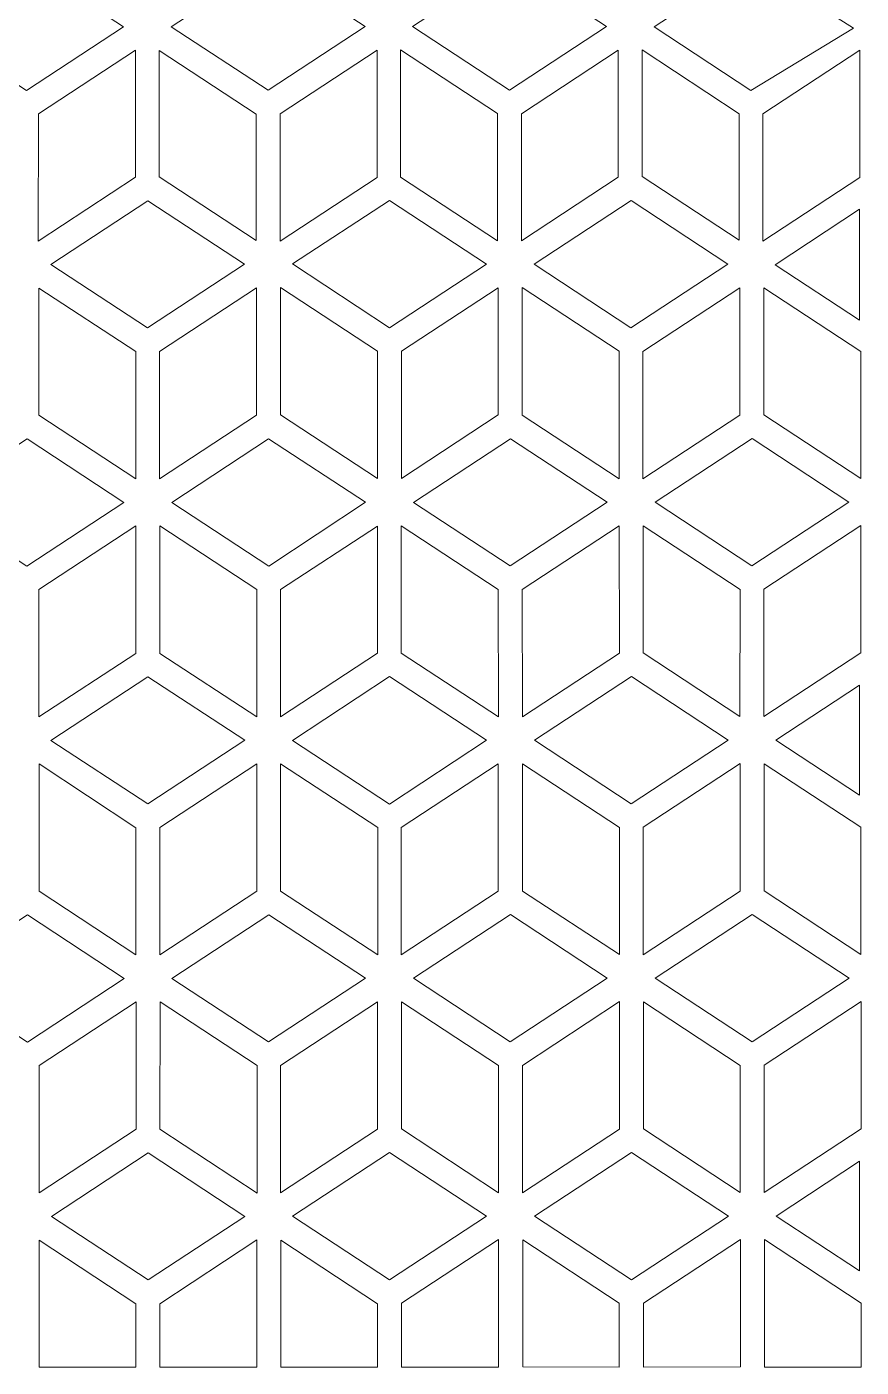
# Model space of a CAD drawing. Header units: centimetres. Extents: x -127 to 127, y -127 to 127.
# Drawn here: x 49.7 to 127.3, y -122.7 to 2 of the extents above; entities that cross this region are included whole.
import ezdxf

# ---------------------------------------------------------------- set-up
doc = ezdxf.new("R2010")
doc.units = ezdxf.units.CM
doc.header["$MEASUREMENT"] = 0
doc.layers.add('layer 1', color=7, linetype='Continuous')

msp = doc.modelspace()

# ---------------------------------------------------------------- linework, layer by layer
at = {"layer": 'layer 1', "color": 114, "lineweight": 9}
for points, knots in [([(49.65063, -3.96532), (49.65063, -3.96532), (40.64848, 1.94912), (40.64848, 1.94912), (40.64848, 1.94912), (40.64848, 1.94912), (49.66773, 7.87479), (49.66773, 7.87479), (49.66773, 7.87479), (49.66773, 7.87479), (58.66992, 1.96035), (58.66992, 1.96035), (58.66992, 1.96035), (58.66992, 1.96035), (49.65063, -3.96532), (49.65063, -3.96532)], [0, 0, 0, 0, 0.2, 0.2, 0.2, 0.2, 0.4, 0.4, 0.4, 0.4, 0.6, 0.6, 0.6, 0.6, 1, 1, 1, 1]), ([(72.13003, -3.94468), (72.13003, -3.94468), (63.12788, 1.96976), (63.12788, 1.96976), (63.12788, 1.96976), (63.12788, 1.96976), (72.14713, 7.89543), (72.14713, 7.89543), (72.14713, 7.89543), (72.14713, 7.89543), (81.14932, 1.98098), (81.14932, 1.98098), (81.14932, 1.98098), (81.14932, 1.98098), (72.13003, -3.94468), (72.13003, -3.94468)], [0, 0, 0, 0, 0.2, 0.2, 0.2, 0.2, 0.4, 0.4, 0.4, 0.4, 0.6, 0.6, 0.6, 0.6, 1, 1, 1, 1]), ([(94.5805, -3.9222), (94.5805, -3.9222), (103.58265, 1.99224), (103.58265, 1.99224), (103.58265, 1.99224), (103.58265, 1.99224), (94.5634, 7.91791), (94.5634, 7.91791), (94.5634, 7.91791), (94.5634, 7.91791), (85.56122, 2.00346), (85.56122, 2.00346), (85.56122, 2.00346), (85.56122, 2.00346), (94.5805, -3.9222), (94.5805, -3.9222)], [0, 0, 0, 0, 0.2, 0.2, 0.2, 0.2, 0.4, 0.4, 0.4, 0.4, 0.6, 0.6, 0.6, 0.6, 1, 1, 1, 1]), ([(117.01498, -3.94982), (117.01498, -3.94982), (108.01283, 1.96463), (108.01283, 1.96463), (108.01283, 1.96463), (108.01283, 1.96463), (117.03207, 7.89029), (117.03207, 7.89029), (117.03207, 7.89029), (117.03207, 7.89029), (126.56256, 1.83849), (126.56256, 1.83849), (126.56256, 1.83849), (126.56256, 1.83849), (117.01498, -3.94982), (117.01498, -3.94982)], [0, 0, 0, 0, 0.2, 0.2, 0.2, 0.2, 0.4, 0.4, 0.4, 0.4, 0.6, 0.6, 0.6, 0.6, 1, 1, 1, 1]), ([(50.74713, -17.98975), (50.74713, -17.98975), (59.80366, -12.03961), (59.80366, -12.03961), (59.80366, -12.03961), (59.80366, -12.03961), (59.80366, -0.21424), (59.80366, -0.21424), (59.80366, -0.21424), (59.80366, -0.21424), (50.78439, -6.13992), (50.78439, -6.13992), (50.78439, -6.13992), (50.78439, -6.13992), (50.74713, -17.98975), (50.74713, -17.98975)], [0, 0, 0, 0, 0.2, 0.2, 0.2, 0.2, 0.4, 0.4, 0.4, 0.4, 0.6, 0.6, 0.6, 0.6, 1, 1, 1, 1]), ([(62.01119, -12.0063), (62.01119, -12.0063), (62.01119, -0.23487), (62.01119, -0.23487), (62.01119, -0.23487), (62.01119, -0.23487), (71.01338, -6.14932), (71.01338, -6.14932), (71.01338, -6.14932), (71.01338, -6.14932), (71.02767, -17.9301), (71.02767, -17.9301), (71.02767, -17.9301), (71.02767, -17.9301), (62.01119, -12.0063), (62.01119, -12.0063)], [0, 0, 0, 0, 0.2, 0.2, 0.2, 0.2, 0.4, 0.4, 0.4, 0.4, 0.6, 0.6, 0.6, 0.6, 1, 1, 1, 1]), ([(82.26877, -0.203), (82.26877, -0.203), (73.2495, -6.12869), (73.2495, -6.12869), (73.2495, -6.12869), (73.2495, -6.12869), (73.24951, -17.98008), (73.24951, -17.98008), (73.24951, -17.98008), (73.24951, -17.98008), (82.26877, -12.05438), (82.26877, -12.05438), (82.26877, -12.05438), (82.26877, -12.05438), (82.26877, -0.203), (82.26877, -0.203)], [0, 0, 0, 0, 0.2, 0.2, 0.2, 0.2, 0.4, 0.4, 0.4, 0.4, 0.6, 0.6, 0.6, 0.6, 1, 1, 1, 1]), ([(84.44176, -0.18052), (84.44176, -0.18052), (93.46103, -6.10621), (93.46103, -6.10621), (93.46103, -6.10621), (93.46103, -6.10621), (93.46102, -17.9576), (93.46102, -17.9576), (93.46102, -17.9576), (93.46102, -17.9576), (84.44176, -12.0319), (84.44176, -12.0319), (84.44176, -12.0319), (84.44176, -12.0319), (84.44176, -0.18052), (84.44176, -0.18052)], [0, 0, 0, 0, 0.2, 0.2, 0.2, 0.2, 0.4, 0.4, 0.4, 0.4, 0.6, 0.6, 0.6, 0.6, 1, 1, 1, 1]), ([(95.68286, -6.11744), (95.68286, -6.11744), (104.68504, -0.20297), (104.68504, -0.20297), (104.68504, -0.20297), (104.68504, -0.20297), (104.68504, -12.0319), (104.68504, -12.0319), (104.68504, -12.0319), (104.68504, -12.0319), (95.68286, -17.94637), (95.68286, -17.94637), (95.68286, -17.94637), (95.68286, -17.94637), (95.68286, -6.11744), (95.68286, -6.11744)], [0, 0, 0, 0, 0.2, 0.2, 0.2, 0.2, 0.4, 0.4, 0.4, 0.4, 0.6, 0.6, 0.6, 0.6, 1, 1, 1, 1]), ([(115.92614, -17.89174), (115.92614, -17.89174), (115.92614, -6.11744), (115.92614, -6.11744), (115.92614, -6.11744), (115.92614, -6.11744), (106.90687, -0.19176), (106.90687, -0.19176), (106.90687, -0.19176), (106.90687, -0.19176), (106.90687, -11.96609), (106.90687, -11.96609), (106.90687, -11.96609), (106.90687, -11.96609), (115.92614, -17.89174), (115.92614, -17.89174)], [0, 0, 0, 0, 0.2, 0.2, 0.2, 0.2, 0.4, 0.4, 0.4, 0.4, 0.6, 0.6, 0.6, 0.6, 1, 1, 1, 1]), ([(127.15372, -0.20813), (127.15372, -0.20813), (118.13445, -6.13382), (118.13445, -6.13382), (118.13445, -6.13382), (118.13445, -6.13382), (118.13446, -17.98521), (118.13446, -17.98521), (118.13446, -17.98521), (118.13446, -17.98521), (127.15372, -12.05951), (127.15372, -12.05951), (127.15372, -12.05951), (127.15372, -12.05951), (127.15372, -0.20813), (127.15372, -0.20813)], [0, 0, 0, 0, 0.2, 0.2, 0.2, 0.2, 0.4, 0.4, 0.4, 0.4, 0.6, 0.6, 0.6, 0.6, 1, 1, 1, 1]), ([(60.91567, -26.05737), (60.91567, -26.05737), (51.91352, -20.14292), (51.91352, -20.14292), (51.91352, -20.14292), (51.91352, -20.14292), (60.93277, -14.21726), (60.93277, -14.21726), (60.93277, -14.21726), (60.93277, -14.21726), (69.93496, -20.1317), (69.93496, -20.1317), (69.93496, -20.1317), (69.93496, -20.1317), (60.91567, -26.05737), (60.91567, -26.05737)], [0, 0, 0, 0, 0.2, 0.2, 0.2, 0.2, 0.4, 0.4, 0.4, 0.4, 0.6, 0.6, 0.6, 0.6, 1, 1, 1, 1]), ([(83.42154, -26.02944), (83.42154, -26.02944), (92.42369, -20.11499), (92.42369, -20.11499), (92.42369, -20.11499), (92.42369, -20.11499), (83.40444, -14.18933), (83.40444, -14.18933), (83.40444, -14.18933), (83.40444, -14.18933), (74.40225, -20.10377), (74.40225, -20.10377), (74.40225, -20.10377), (74.40225, -20.10377), (83.42154, -26.02944), (83.42154, -26.02944)], [0, 0, 0, 0, 0.2, 0.2, 0.2, 0.2, 0.4, 0.4, 0.4, 0.4, 0.6, 0.6, 0.6, 0.6, 1, 1, 1, 1]), ([(105.85873, -26.04831), (105.85873, -26.04831), (96.85658, -20.13386), (96.85658, -20.13386), (96.85658, -20.13386), (96.85658, -20.13386), (105.87583, -14.2082), (105.87583, -14.2082), (105.87583, -14.2082), (105.87583, -14.2082), (114.87802, -20.12264), (114.87802, -20.12264), (114.87802, -20.12264), (114.87802, -20.12264), (105.85873, -26.04831), (105.85873, -26.04831)], [0, 0, 0, 0, 0.2, 0.2, 0.2, 0.2, 0.4, 0.4, 0.4, 0.4, 0.6, 0.6, 0.6, 0.6, 1, 1, 1, 1]), ([(127.11949, -25.33687), (127.11949, -25.33687), (119.25391, -20.1692), (119.25391, -20.1692), (119.25391, -20.1692), (119.25391, -20.1692), (127.11946, -15.00149), (127.11946, -15.00149), (127.11946, -15.00149), (127.11946, -15.00149), (127.11949, -25.33687), (127.11949, -25.33687)], [0, 0, 0, 0, 0.25, 0.25, 0.25, 0.25, 0.5, 0.5, 0.5, 0.5, 1, 1, 1, 1]), ([(59.81332, -28.2526), (59.81332, -28.2526), (50.81113, -22.33813), (50.81113, -22.33813), (50.81113, -22.33813), (50.81113, -22.33813), (50.81113, -34.16706), (50.81113, -34.16706), (50.81113, -34.16706), (50.81113, -34.16706), (59.81332, -40.08153), (59.81332, -40.08153), (59.81332, -40.08153), (59.81332, -40.08153), (59.81332, -28.2526), (59.81332, -28.2526)], [0, 0, 0, 0, 0.2, 0.2, 0.2, 0.2, 0.4, 0.4, 0.4, 0.4, 0.6, 0.6, 0.6, 0.6, 1, 1, 1, 1]), ([(71.05441, -22.31568), (71.05441, -22.31568), (62.03514, -28.24137), (62.03514, -28.24137), (62.03514, -28.24137), (62.03514, -28.24137), (62.03515, -40.09276), (62.03515, -40.09276), (62.03515, -40.09276), (62.03515, -40.09276), (71.05441, -34.16706), (71.05441, -34.16706), (71.05441, -34.16706), (71.05441, -34.16706), (71.05441, -22.31568), (71.05441, -22.31568)], [0, 0, 0, 0, 0.2, 0.2, 0.2, 0.2, 0.4, 0.4, 0.4, 0.4, 0.6, 0.6, 0.6, 0.6, 1, 1, 1, 1]), ([(73.2828, -22.28775), (73.2828, -22.28775), (82.30207, -28.21344), (82.30207, -28.21344), (82.30207, -28.21344), (82.30207, -28.21344), (82.30206, -40.06483), (82.30206, -40.06483), (82.30206, -40.06483), (82.30206, -40.06483), (73.2828, -34.13913), (73.2828, -34.13913), (73.2828, -34.13913), (73.2828, -34.13913), (73.2828, -22.28775), (73.2828, -22.28775)], [0, 0, 0, 0, 0.2, 0.2, 0.2, 0.2, 0.4, 0.4, 0.4, 0.4, 0.6, 0.6, 0.6, 0.6, 1, 1, 1, 1]), ([(84.52389, -28.22467), (84.52389, -28.22467), (93.52608, -22.3102), (93.52608, -22.3102), (93.52608, -22.3102), (93.52608, -22.3102), (93.52608, -34.13913), (93.52608, -34.13913), (93.52608, -34.13913), (93.52608, -34.13913), (84.52389, -40.0536), (84.52389, -40.0536), (84.52389, -40.0536), (84.52389, -40.0536), (84.52389, -28.22467), (84.52389, -28.22467)], [0, 0, 0, 0, 0.2, 0.2, 0.2, 0.2, 0.4, 0.4, 0.4, 0.4, 0.6, 0.6, 0.6, 0.6, 1, 1, 1, 1]), ([(104.76719, -40.07948), (104.76719, -40.07948), (104.76718, -28.22467), (104.76718, -28.22467), (104.76718, -28.22467), (104.76718, -28.22467), (95.74791, -22.29899), (95.74791, -22.29899), (95.74791, -22.29899), (95.74791, -22.29899), (95.74791, -34.15383), (95.74791, -34.15383), (95.74791, -34.15383), (95.74791, -34.15383), (104.76719, -40.07948), (104.76719, -40.07948)], [0, 0, 0, 0, 0.2, 0.2, 0.2, 0.2, 0.4, 0.4, 0.4, 0.4, 0.6, 0.6, 0.6, 0.6, 1, 1, 1, 1]), ([(115.99747, -22.30662), (115.99747, -22.30662), (106.9782, -28.23231), (106.9782, -28.23231), (106.9782, -28.23231), (106.9782, -28.23231), (106.97821, -40.0837), (106.97821, -40.0837), (106.97821, -40.0837), (106.97821, -40.0837), (115.99747, -34.158), (115.99747, -34.158), (115.99747, -34.158), (115.99747, -34.158), (115.99747, -22.30662), (115.99747, -22.30662)], [0, 0, 0, 0, 0.2, 0.2, 0.2, 0.2, 0.4, 0.4, 0.4, 0.4, 0.6, 0.6, 0.6, 0.6, 1, 1, 1, 1]), ([(118.21929, -34.14674), (118.21929, -34.14674), (127.22148, -40.06119), (127.22148, -40.06119), (127.22148, -40.06119), (127.22148, -40.06119), (127.22148, -28.23231), (127.22148, -28.23231), (127.22148, -28.23231), (127.22148, -28.23231), (118.21929, -22.31785), (118.21929, -22.31785), (118.21929, -22.31785), (118.21929, -22.31785), (118.21929, -34.14674), (118.21929, -34.14674)], [0, 0, 0, 0, 0.2, 0.2, 0.2, 0.2, 0.4, 0.4, 0.4, 0.4, 0.6, 0.6, 0.6, 0.6, 1, 1, 1, 1]), ([(49.70122, -48.20865), (49.70122, -48.20865), (40.69907, -42.29421), (40.69907, -42.29421), (40.69907, -42.29421), (40.69907, -42.29421), (49.71831, -36.36854), (49.71831, -36.36854), (49.71831, -36.36854), (49.71831, -36.36854), (58.7205, -42.28299), (58.7205, -42.28299), (58.7205, -42.28299), (58.7205, -42.28299), (49.70122, -48.20865), (49.70122, -48.20865)], [0, 0, 0, 0, 0.2, 0.2, 0.2, 0.2, 0.4, 0.4, 0.4, 0.4, 0.6, 0.6, 0.6, 0.6, 1, 1, 1, 1]), ([(72.18343, -48.20865), (72.18343, -48.20865), (81.18261, -42.24882), (81.18261, -42.24882), (81.18261, -42.24882), (81.18261, -42.24882), (72.16633, -36.36854), (72.16633, -36.36854), (72.16633, -36.36854), (72.16633, -36.36854), (63.16415, -42.28299), (63.16415, -42.28299), (63.16415, -42.28299), (63.16415, -42.28299), (72.18343, -48.20865), (72.18343, -48.20865)], [0, 0, 0, 0, 0.2, 0.2, 0.2, 0.2, 0.4, 0.4, 0.4, 0.4, 0.6, 0.6, 0.6, 0.6, 1, 1, 1, 1]), ([(94.64428, -48.19959), (94.64428, -48.19959), (85.64213, -42.28515), (85.64213, -42.28515), (85.64213, -42.28515), (85.64213, -42.28515), (94.66137, -36.35948), (94.66137, -36.35948), (94.66137, -36.35948), (94.66137, -36.35948), (103.66356, -42.27393), (103.66356, -42.27393), (103.66356, -42.27393), (103.66356, -42.27393), (94.64428, -48.19959), (94.64428, -48.19959)], [0, 0, 0, 0, 0.2, 0.2, 0.2, 0.2, 0.4, 0.4, 0.4, 0.4, 0.6, 0.6, 0.6, 0.6, 1, 1, 1, 1]), ([(117.09985, -48.18209), (117.09985, -48.18209), (108.0977, -42.26766), (108.0977, -42.26766), (108.0977, -42.26766), (108.0977, -42.26766), (117.11694, -36.34201), (117.11694, -36.34201), (117.11694, -36.34201), (117.11694, -36.34201), (126.11911, -42.25645), (126.11911, -42.25645), (126.11911, -42.25645), (126.11911, -42.25645), (117.09985, -48.18209), (117.09985, -48.18209)], [0, 0, 0, 0, 0.2, 0.2, 0.2, 0.2, 0.4, 0.4, 0.4, 0.4, 0.6, 0.6, 0.6, 0.6, 1, 1, 1, 1]), ([(50.82068, -62.24404), (50.82068, -62.24404), (50.82068, -50.39266), (50.82068, -50.39266), (50.82068, -50.39266), (50.82068, -50.39266), (59.82287, -44.4782), (59.82287, -44.4782), (59.82287, -44.4782), (59.82287, -44.4782), (59.82287, -56.32958), (59.82287, -56.32958), (59.82287, -56.32958), (59.82287, -56.32958), (50.82068, -62.24404), (50.82068, -62.24404)], [0, 0, 0, 0, 0.2, 0.2, 0.2, 0.2, 0.4, 0.4, 0.4, 0.4, 0.6, 0.6, 0.6, 0.6, 1, 1, 1, 1]), ([(71.07683, -62.22998), (71.07683, -62.22998), (62.06178, -56.32958), (62.06178, -56.32958), (62.06178, -56.32958), (62.06178, -56.32958), (62.06178, -44.4782), (62.06178, -44.4782), (62.06178, -44.4782), (62.06178, -44.4782), (71.06396, -50.39266), (71.06396, -50.39266), (71.06396, -50.39266), (71.06396, -50.39266), (71.07683, -62.22998), (71.07683, -62.22998)], [0, 0, 0, 0, 0.2, 0.2, 0.2, 0.2, 0.4, 0.4, 0.4, 0.4, 0.6, 0.6, 0.6, 0.6, 1, 1, 1, 1]), ([(73.28579, -50.40389), (73.28579, -50.40389), (82.28798, -44.48942), (82.28798, -44.48942), (82.28798, -44.48942), (82.28798, -44.48942), (82.28798, -56.31835), (82.28798, -56.31835), (82.28798, -56.31835), (82.28798, -56.31835), (73.28579, -62.23282), (73.28579, -62.23282), (73.28579, -62.23282), (73.28579, -62.23282), (73.28579, -50.40389), (73.28579, -50.40389)], [0, 0, 0, 0, 0.2, 0.2, 0.2, 0.2, 0.4, 0.4, 0.4, 0.4, 0.6, 0.6, 0.6, 0.6, 1, 1, 1, 1]), ([(93.53238, -62.23496), (93.53238, -62.23496), (93.52907, -50.40389), (93.52907, -50.40389), (93.52907, -50.40389), (93.52907, -50.40389), (84.5098, -44.47821), (84.5098, -44.47821), (84.5098, -44.47821), (84.5098, -44.47821), (84.50981, -56.30713), (84.50981, -56.30713), (84.50981, -56.30713), (84.50981, -56.30713), (93.53238, -62.23496), (93.53238, -62.23496)], [0, 0, 0, 0, 0.2, 0.2, 0.2, 0.2, 0.4, 0.4, 0.4, 0.4, 0.6, 0.6, 0.6, 0.6, 1, 1, 1, 1]), ([(95.76375, -62.23499), (95.76375, -62.23499), (104.78301, -56.30929), (104.78301, -56.30929), (104.78301, -56.30929), (104.78301, -56.30929), (104.77347, -44.45167), (104.77347, -44.45167), (104.77347, -44.45167), (104.77347, -44.45167), (95.7542, -50.37735), (95.7542, -50.37735), (95.7542, -50.37735), (95.7542, -50.37735), (95.76375, -62.23499), (95.76375, -62.23499)], [0, 0, 0, 0, 0.2, 0.2, 0.2, 0.2, 0.4, 0.4, 0.4, 0.4, 0.6, 0.6, 0.6, 0.6, 1, 1, 1, 1]), ([(115.99748, -62.20628), (115.99748, -62.20628), (106.9953, -56.29181), (106.9953, -56.29181), (106.9953, -56.29181), (106.9953, -56.29181), (106.9953, -44.46288), (106.9953, -44.46288), (106.9953, -44.46288), (106.9953, -44.46288), (116.00702, -50.3836), (116.00702, -50.3836), (116.00702, -50.3836), (116.00702, -50.3836), (115.99748, -62.20628), (115.99748, -62.20628)], [0, 0, 0, 0, 0.2, 0.2, 0.2, 0.2, 0.4, 0.4, 0.4, 0.4, 0.6, 0.6, 0.6, 0.6, 1, 1, 1, 1]), ([(127.23858, -44.44043), (127.23858, -44.44043), (118.21931, -50.36612), (118.21931, -50.36612), (118.21931, -50.36612), (118.21931, -50.36612), (118.21932, -62.21751), (118.21932, -62.21751), (118.21932, -62.21751), (118.21932, -62.21751), (127.23858, -56.29181), (127.23858, -56.29181), (127.23858, -56.29181), (127.23858, -56.29181), (127.23858, -44.44043), (127.23858, -44.44043)], [0, 0, 0, 0, 0.2, 0.2, 0.2, 0.2, 0.4, 0.4, 0.4, 0.4, 0.6, 0.6, 0.6, 0.6, 1, 1, 1, 1]), ([(51.94017, -64.42802), (51.94017, -64.42802), (60.95942, -58.50235), (60.95942, -58.50235), (60.95942, -58.50235), (60.95942, -58.50235), (69.96161, -64.4168), (69.96161, -64.4168), (69.96161, -64.4168), (69.96161, -64.4168), (60.94232, -70.34246), (60.94232, -70.34246), (60.94232, -70.34246), (60.94232, -70.34246), (51.94017, -64.42802), (51.94017, -64.42802)], [0, 0, 0, 0, 0.2, 0.2, 0.2, 0.2, 0.4, 0.4, 0.4, 0.4, 0.6, 0.6, 0.6, 0.6, 1, 1, 1, 1]), ([(92.43983, -64.41939), (92.43983, -64.41939), (83.42075, -58.49359), (83.42075, -58.49359), (83.42075, -58.49359), (83.42075, -58.49359), (74.38815, -64.42805), (74.38815, -64.42805), (74.38815, -64.42805), (74.38815, -64.42805), (83.40743, -70.35369), (83.40743, -70.35369), (83.40743, -70.35369), (83.40743, -70.35369), (92.43983, -64.41939), (92.43983, -64.41939)], [0, 0, 0, 0, 0.2, 0.2, 0.2, 0.2, 0.4, 0.4, 0.4, 0.4, 0.6, 0.6, 0.6, 0.6, 1, 1, 1, 1]), ([(105.90244, -58.49329), (105.90244, -58.49329), (114.90465, -64.40772), (114.90465, -64.40772), (114.90465, -64.40772), (114.90465, -64.40772), (105.88538, -70.3334), (105.88538, -70.3334), (105.88538, -70.3334), (105.88538, -70.3334), (96.88321, -64.41898), (96.88321, -64.41898), (96.88321, -64.41898), (96.88321, -64.41898), (105.90244, -58.49329), (105.90244, -58.49329)], [0, 0, 0, 0, 0.2, 0.2, 0.2, 0.2, 0.4, 0.4, 0.4, 0.4, 0.6, 0.6, 0.6, 0.6, 1, 1, 1, 1]), ([(127.11947, -69.51341), (127.11947, -69.51341), (119.33877, -64.4015), (119.33877, -64.4015), (119.33877, -64.4015), (119.33877, -64.4015), (127.11947, -59.28954), (127.11947, -59.28954), (127.11947, -59.28954), (127.11947, -59.28954), (127.11947, -69.51341), (127.11947, -69.51341)], [0, 0, 0, 0, 0.25, 0.25, 0.25, 0.25, 0.5, 0.5, 0.5, 0.5, 1, 1, 1, 1]), ([(59.83997, -72.56477), (59.83997, -72.56477), (50.83778, -66.62323), (50.83778, -66.62323), (50.83778, -66.62323), (50.83778, -66.62323), (50.83778, -78.45215), (50.83778, -78.45215), (50.83778, -78.45215), (50.83778, -78.45215), (59.83997, -84.36662), (59.83997, -84.36662), (59.83997, -84.36662), (59.83997, -84.36662), (59.83997, -72.56477), (59.83997, -72.56477)], [0, 0, 0, 0, 0.2, 0.2, 0.2, 0.2, 0.4, 0.4, 0.4, 0.4, 0.6, 0.6, 0.6, 0.6, 1, 1, 1, 1]), ([(71.08106, -66.60077), (71.08106, -66.60077), (62.06179, -72.52646), (62.06179, -72.52646), (62.06179, -72.52646), (62.06179, -72.52646), (62.0618, -84.37786), (62.0618, -84.37786), (62.0618, -84.37786), (62.0618, -84.37786), (71.08106, -78.45215), (71.08106, -78.45215), (71.08106, -78.45215), (71.08106, -78.45215), (71.08106, -66.60077), (71.08106, -66.60077)], [0, 0, 0, 0, 0.2, 0.2, 0.2, 0.2, 0.4, 0.4, 0.4, 0.4, 0.6, 0.6, 0.6, 0.6, 1, 1, 1, 1]), ([(73.28575, -66.62324), (73.28575, -66.62324), (73.28575, -78.45215), (73.28575, -78.45215), (73.28575, -78.45215), (73.28575, -78.45215), (82.31792, -84.38627), (82.31792, -84.38627), (82.31792, -84.38627), (82.31792, -84.38627), (82.31792, -72.53986), (82.31792, -72.53986), (82.31792, -72.53986), (82.31792, -72.53986), (73.28575, -66.62324), (73.28575, -66.62324)], [0, 0, 0, 0, 0.2, 0.2, 0.2, 0.2, 0.4, 0.4, 0.4, 0.4, 0.6, 0.6, 0.6, 0.6, 1, 1, 1, 1]), ([(93.52903, -66.60077), (93.52903, -66.60077), (84.50976, -72.52646), (84.50976, -72.52646), (84.50976, -72.52646), (84.50976, -72.52646), (84.50977, -84.37786), (84.50977, -84.37786), (84.50977, -84.37786), (84.50977, -84.37786), (93.52903, -78.45215), (93.52903, -78.45215), (93.52903, -78.45215), (93.52903, -78.45215), (93.52903, -66.60077), (93.52903, -66.60077)], [0, 0, 0, 0, 0.2, 0.2, 0.2, 0.2, 0.4, 0.4, 0.4, 0.4, 0.6, 0.6, 0.6, 0.6, 1, 1, 1, 1]), ([(95.78084, -66.61418), (95.78084, -66.61418), (104.78303, -72.52864), (104.78303, -72.52864), (104.78303, -72.52864), (104.78303, -72.52864), (104.78303, -84.35756), (104.78303, -84.35756), (104.78303, -84.35756), (104.78303, -84.35756), (95.78084, -78.44309), (95.78084, -78.44309), (95.78084, -78.44309), (95.78084, -78.44309), (95.78084, -66.61418), (95.78084, -66.61418)], [0, 0, 0, 0, 0.2, 0.2, 0.2, 0.2, 0.4, 0.4, 0.4, 0.4, 0.6, 0.6, 0.6, 0.6, 1, 1, 1, 1]), ([(116.02412, -66.59171), (116.02412, -66.59171), (107.00485, -72.5174), (107.00485, -72.5174), (107.00485, -72.5174), (107.00485, -72.5174), (107.00486, -84.3688), (107.00486, -84.3688), (107.00486, -84.3688), (107.00486, -84.3688), (116.02412, -78.44309), (116.02412, -78.44309), (116.02412, -78.44309), (116.02412, -78.44309), (116.02412, -66.59171), (116.02412, -66.59171)], [0, 0, 0, 0, 0.2, 0.2, 0.2, 0.2, 0.4, 0.4, 0.4, 0.4, 0.6, 0.6, 0.6, 0.6, 1, 1, 1, 1]), ([(118.24596, -78.43184), (118.24596, -78.43184), (127.24813, -84.34627), (127.24813, -84.34627), (127.24813, -84.34627), (127.24813, -84.34627), (127.24813, -72.5174), (127.24813, -72.5174), (127.24813, -72.5174), (127.24813, -72.5174), (118.24594, -66.60295), (118.24594, -66.60295), (118.24594, -66.60295), (118.24594, -66.60295), (118.24596, -78.43184), (118.24596, -78.43184)], [0, 0, 0, 0, 0.2, 0.2, 0.2, 0.2, 0.4, 0.4, 0.4, 0.4, 0.6, 0.6, 0.6, 0.6, 1, 1, 1, 1]), ([(58.75396, -86.57256), (58.75396, -86.57256), (49.74339, -92.4925), (49.74339, -92.4925), (49.74339, -92.4925), (49.74339, -92.4925), (40.74123, -86.57805), (40.74123, -86.57805), (40.74123, -86.57805), (40.74123, -86.57805), (49.75178, -80.65812), (49.75178, -80.65812), (49.75178, -80.65812), (49.75178, -80.65812), (58.75396, -86.57256), (58.75396, -86.57256)], [0, 0, 0, 0, 0.2, 0.2, 0.2, 0.2, 0.4, 0.4, 0.4, 0.4, 0.6, 0.6, 0.6, 0.6, 1, 1, 1, 1]), ([(72.16632, -92.4875), (72.16632, -92.4875), (63.16417, -86.57305), (63.16417, -86.57305), (63.16417, -86.57305), (63.16417, -86.57305), (72.18342, -80.64739), (72.18342, -80.64739), (72.18342, -80.64739), (72.18342, -80.64739), (81.18561, -86.56183), (81.18561, -86.56183), (81.18561, -86.56183), (81.18561, -86.56183), (72.16632, -92.4875), (72.16632, -92.4875)], [0, 0, 0, 0, 0.2, 0.2, 0.2, 0.2, 0.4, 0.4, 0.4, 0.4, 0.6, 0.6, 0.6, 0.6, 1, 1, 1, 1]), ([(103.66399, -86.54184), (103.66399, -86.54184), (94.66183, -80.62739), (94.66183, -80.62739), (94.66183, -80.62739), (94.66183, -80.62739), (85.62923, -86.56185), (85.62923, -86.56185), (85.62923, -86.56185), (85.62923, -86.56185), (94.6314, -92.47627), (94.6314, -92.47627), (94.6314, -92.47627), (94.6314, -92.47627), (103.66399, -86.54184), (103.66399, -86.54184)], [0, 0, 0, 0, 0.2, 0.2, 0.2, 0.2, 0.4, 0.4, 0.4, 0.4, 0.6, 0.6, 0.6, 0.6, 1, 1, 1, 1]), ([(117.12649, -92.46721), (117.12649, -92.46721), (108.12434, -86.55276), (108.12434, -86.55276), (108.12434, -86.55276), (108.12434, -86.55276), (117.14359, -80.6271), (117.14359, -80.6271), (117.14359, -80.6271), (117.14359, -80.6271), (126.14577, -86.54154), (126.14577, -86.54154), (126.14577, -86.54154), (126.14577, -86.54154), (117.12649, -92.46721), (117.12649, -92.46721)], [0, 0, 0, 0, 0.2, 0.2, 0.2, 0.2, 0.4, 0.4, 0.4, 0.4, 0.6, 0.6, 0.6, 0.6, 1, 1, 1, 1]), ([(59.87342, -88.75654), (59.87342, -88.75654), (50.85415, -94.68223), (50.85415, -94.68223), (50.85415, -94.68223), (50.85415, -94.68223), (50.85416, -106.53362), (50.85416, -106.53362), (50.85416, -106.53362), (50.85416, -106.53362), (59.87342, -100.60792), (59.87342, -100.60792), (59.87342, -100.60792), (59.87342, -100.60792), (59.87342, -88.75654), (59.87342, -88.75654)], [0, 0, 0, 0, 0.2, 0.2, 0.2, 0.2, 0.4, 0.4, 0.4, 0.4, 0.6, 0.6, 0.6, 0.6, 1, 1, 1, 1]), ([(62.09524, -88.76777), (62.09524, -88.76777), (62.06178, -100.59719), (62.06178, -100.59719), (62.06178, -100.59719), (62.06178, -100.59719), (71.09743, -106.55506), (71.09743, -106.55506), (71.09743, -106.55506), (71.09743, -106.55506), (71.09743, -94.68223), (71.09743, -94.68223), (71.09743, -94.68223), (71.09743, -94.68223), (62.09524, -88.76777), (62.09524, -88.76777)], [0, 0, 0, 0, 0.2, 0.2, 0.2, 0.2, 0.4, 0.4, 0.4, 0.4, 0.6, 0.6, 0.6, 0.6, 1, 1, 1, 1]), ([(82.30506, -88.74581), (82.30506, -88.74581), (73.28579, -94.6715), (73.28579, -94.6715), (73.28579, -94.6715), (73.28579, -94.6715), (73.2858, -106.5229), (73.2858, -106.5229), (73.2858, -106.5229), (73.2858, -106.5229), (82.30506, -100.59719), (82.30506, -100.59719), (82.30506, -100.59719), (82.30506, -100.59719), (82.30506, -88.74581), (82.30506, -88.74581)], [0, 0, 0, 0, 0.2, 0.2, 0.2, 0.2, 0.4, 0.4, 0.4, 0.4, 0.6, 0.6, 0.6, 0.6, 1, 1, 1, 1]), ([(93.55903, -94.69119), (93.55903, -94.69119), (93.55903, -106.52008), (93.55903, -106.52008), (93.55903, -106.52008), (93.55903, -106.52008), (84.52689, -100.58594), (84.52689, -100.58594), (84.52689, -100.58594), (84.52689, -100.58594), (84.52688, -88.75706), (84.52688, -88.75706), (84.52688, -88.75706), (84.52688, -88.75706), (93.55903, -94.69119), (93.55903, -94.69119)], [0, 0, 0, 0, 0.2, 0.2, 0.2, 0.2, 0.4, 0.4, 0.4, 0.4, 0.6, 0.6, 0.6, 0.6, 1, 1, 1, 1]), ([(95.78085, -106.51382), (95.78085, -106.51382), (95.78085, -94.66244), (95.78085, -94.66244), (95.78085, -94.66244), (95.78085, -94.66244), (104.80012, -88.73677), (104.80012, -88.73677), (104.80012, -88.73677), (104.80012, -88.73677), (104.80012, -100.58815), (104.80012, -100.58815), (104.80012, -100.58815), (104.80012, -100.58815), (95.78085, -106.51382), (95.78085, -106.51382)], [0, 0, 0, 0, 0.2, 0.2, 0.2, 0.2, 0.4, 0.4, 0.4, 0.4, 0.6, 0.6, 0.6, 0.6, 1, 1, 1, 1]), ([(116.02413, -94.66244), (116.02413, -94.66244), (107.02194, -88.74797), (107.02194, -88.74797), (107.02194, -88.74797), (107.02194, -88.74797), (107.02194, -100.5769), (107.02194, -100.5769), (107.02194, -100.5769), (107.02194, -100.5769), (116.02413, -106.49137), (116.02413, -106.49137), (116.02413, -106.49137), (116.02413, -106.49137), (116.02413, -94.66244), (116.02413, -94.66244)], [0, 0, 0, 0, 0.2, 0.2, 0.2, 0.2, 0.4, 0.4, 0.4, 0.4, 0.6, 0.6, 0.6, 0.6, 1, 1, 1, 1]), ([(127.26523, -88.72552), (127.26523, -88.72552), (118.24596, -94.65121), (118.24596, -94.65121), (118.24596, -94.65121), (118.24596, -94.65121), (118.24597, -106.5026), (118.24597, -106.5026), (118.24597, -106.5026), (118.24597, -106.5026), (127.26523, -100.5769), (127.26523, -100.5769), (127.26523, -100.5769), (127.26523, -100.5769), (127.26523, -88.72552), (127.26523, -88.72552)], [0, 0, 0, 0, 0.2, 0.2, 0.2, 0.2, 0.4, 0.4, 0.4, 0.4, 0.6, 0.6, 0.6, 0.6, 1, 1, 1, 1]), ([(69.96161, -108.72833), (69.96161, -108.72833), (60.97576, -102.80316), (60.97576, -102.80316), (60.97576, -102.80316), (60.97576, -102.80316), (51.97361, -108.71761), (51.97361, -108.71761), (51.97361, -108.71761), (51.97361, -108.71761), (60.97579, -114.63203), (60.97579, -114.63203), (60.97579, -114.63203), (60.97579, -114.63203), (69.96161, -108.72833), (69.96161, -108.72833)], [0, 0, 0, 0, 0.2, 0.2, 0.2, 0.2, 0.4, 0.4, 0.4, 0.4, 0.6, 0.6, 0.6, 0.6, 1, 1, 1, 1]), ([(74.40528, -108.70686), (74.40528, -108.70686), (83.42452, -102.7812), (83.42452, -102.7812), (83.42452, -102.7812), (83.42452, -102.7812), (92.4267, -108.69563), (92.4267, -108.69563), (92.4267, -108.69563), (92.4267, -108.69563), (83.40743, -114.62131), (83.40743, -114.62131), (83.40743, -114.62131), (83.40743, -114.62131), (74.40528, -108.70686), (74.40528, -108.70686)], [0, 0, 0, 0, 0.2, 0.2, 0.2, 0.2, 0.4, 0.4, 0.4, 0.4, 0.6, 0.6, 0.6, 0.6, 1, 1, 1, 1]), ([(105.90249, -114.61225), (105.90249, -114.61225), (114.92177, -108.68661), (114.92177, -108.68661), (114.92177, -108.68661), (114.92177, -108.68661), (105.91959, -102.77214), (105.91959, -102.77214), (105.91959, -102.77214), (105.91959, -102.77214), (96.90034, -108.6978), (96.90034, -108.6978), (96.90034, -108.6978), (96.90034, -108.6978), (105.90249, -114.61225), (105.90249, -114.61225)], [0, 0, 0, 0, 0.2, 0.2, 0.2, 0.2, 0.4, 0.4, 0.4, 0.4, 0.6, 0.6, 0.6, 0.6, 1, 1, 1, 1]), ([(127.11949, -113.78099), (127.11949, -113.78099), (119.36542, -108.68659), (119.36542, -108.68659), (119.36542, -108.68659), (119.36542, -108.68659), (127.11946, -103.59214), (127.11946, -103.59214), (127.11946, -103.59214), (127.11946, -103.59214), (127.11949, -113.78099), (127.11949, -113.78099)], [0, 0, 0, 0, 0.25, 0.25, 0.25, 0.25, 0.5, 0.5, 0.5, 0.5, 1, 1, 1, 1]), ([(59.83998, -122.748), (59.83998, -122.748), (59.83998, -116.84924), (59.83998, -116.84924), (59.83998, -116.84924), (59.83998, -116.84924), (50.83779, -110.93477), (50.83779, -110.93477), (50.83779, -110.93477), (50.83779, -110.93477), (50.83779, -122.748), (50.83779, -122.748), (50.83779, -122.748), (50.83779, -122.748), (59.83998, -122.748), (59.83998, -122.748)], [0, 0, 0, 0, 0.2, 0.2, 0.2, 0.2, 0.4, 0.4, 0.4, 0.4, 0.6, 0.6, 0.6, 0.6, 1, 1, 1, 1]), ([(71.08107, -122.748), (71.08107, -122.748), (71.08106, -110.89089), (71.08106, -110.89089), (71.08106, -110.89089), (71.08106, -110.89089), (62.0618, -116.83801), (62.0618, -116.83801), (62.0618, -116.83801), (62.0618, -116.83801), (62.06181, -122.74801), (62.06181, -122.74801), (62.06181, -122.74801), (62.06181, -122.74801), (71.08107, -122.748), (71.08107, -122.748)], [0, 0, 0, 0, 0.2, 0.2, 0.2, 0.2, 0.4, 0.4, 0.4, 0.4, 0.6, 0.6, 0.6, 0.6, 1, 1, 1, 1]), ([(82.30507, -122.748), (82.30507, -122.748), (82.30507, -116.838), (82.30507, -116.838), (82.30507, -116.838), (82.30507, -116.838), (73.3029, -110.92355), (73.3029, -110.92355), (73.3029, -110.92355), (73.3029, -110.92355), (73.30288, -122.731), (73.30288, -122.731), (73.30288, -122.731), (73.30288, -122.731), (82.30507, -122.748), (82.30507, -122.748)], [0, 0, 0, 0, 0.2, 0.2, 0.2, 0.2, 0.4, 0.4, 0.4, 0.4, 0.6, 0.6, 0.6, 0.6, 1, 1, 1, 1]), ([(93.54617, -122.731), (93.54617, -122.731), (93.54617, -110.87962), (93.54617, -110.87962), (93.54617, -110.87962), (93.54617, -110.87962), (84.52689, -116.80531), (84.52689, -116.80531), (84.52689, -116.80531), (84.52689, -116.80531), (84.52691, -122.74801), (84.52691, -122.74801), (84.52691, -122.74801), (84.52691, -122.74801), (93.54617, -122.731), (93.54617, -122.731)], [0, 0, 0, 0, 0.2, 0.2, 0.2, 0.2, 0.4, 0.4, 0.4, 0.4, 0.6, 0.6, 0.6, 0.6, 1, 1, 1, 1]), ([(104.77018, -122.748), (104.77018, -122.748), (104.77018, -116.80531), (104.77018, -116.80531), (104.77018, -116.80531), (104.77018, -116.80531), (95.79795, -110.89301), (95.79795, -110.89301), (95.79795, -110.89301), (95.79795, -110.89301), (95.79795, -122.72194), (95.79795, -122.72194), (95.79795, -122.72194), (95.79795, -122.72194), (104.77018, -122.748), (104.77018, -122.748)], [0, 0, 0, 0, 0.2, 0.2, 0.2, 0.2, 0.4, 0.4, 0.4, 0.4, 0.6, 0.6, 0.6, 0.6, 1, 1, 1, 1]), ([(116.04123, -122.72194), (116.04123, -122.72194), (116.04123, -110.87056), (116.04123, -110.87056), (116.04123, -110.87056), (116.04123, -110.87056), (107.02196, -116.79625), (107.02196, -116.79625), (107.02196, -116.79625), (107.02196, -116.79625), (107.02197, -122.74798), (107.02197, -122.74798), (107.02197, -122.74798), (107.02197, -122.74798), (116.04123, -122.72194), (116.04123, -122.72194)], [0, 0, 0, 0, 0.2, 0.2, 0.2, 0.2, 0.4, 0.4, 0.4, 0.4, 0.6, 0.6, 0.6, 0.6, 1, 1, 1, 1]), ([(127.26524, -122.748), (127.26524, -122.748), (127.26524, -116.79625), (127.26524, -116.79625), (127.26524, -116.79625), (127.26524, -116.79625), (118.26305, -110.88179), (118.26305, -110.88179), (118.26305, -110.88179), (118.26305, -110.88179), (118.26305, -122.74801), (118.26305, -122.74801), (118.26305, -122.74801), (118.26305, -122.74801), (127.26524, -122.748), (127.26524, -122.748)], [0, 0, 0, 0, 0.2, 0.2, 0.2, 0.2, 0.4, 0.4, 0.4, 0.4, 0.6, 0.6, 0.6, 0.6, 1, 1, 1, 1])]:
    msp.add_open_spline(points, degree=3, knots=knots, dxfattribs=at)

doc.saveas('drawing.dxf')
